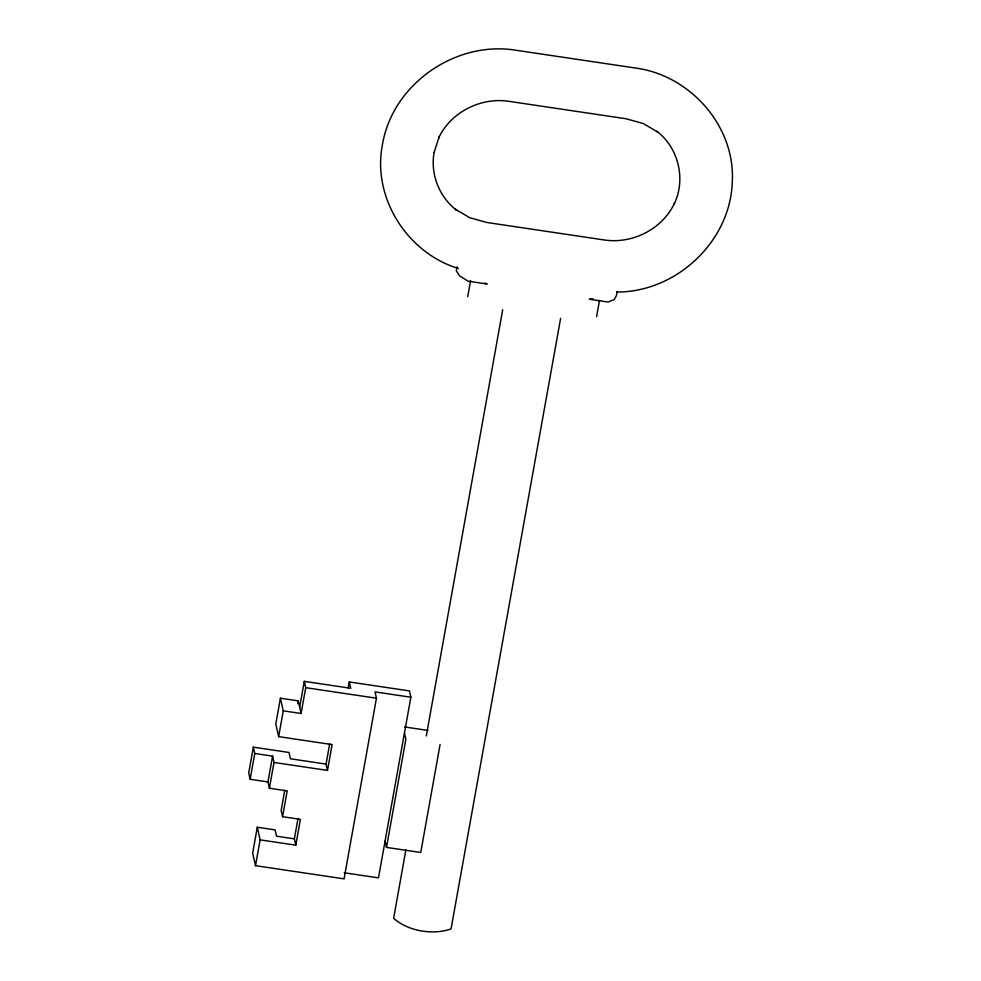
<?xml version="1.0" encoding="UTF-8"?>
<svg xmlns="http://www.w3.org/2000/svg" width="981" height="981" viewBox="0 0 981 981"><rect width="100%" height="100%" fill="white"/><g stroke="black" fill="none" stroke-linecap="round" stroke-linejoin="round"><path stroke-width="1.47" d="M253.343 747.166L254.766 753.482L272.595 756.13L274.018 762.445L327.495 770.404L326.072 764.089L290.413 758.779L288.99 752.464L253.343 747.166L248.72 772.967L250.143 779.282L267.96 781.943L269.395 788.246L287.212 790.907L282.589 816.707L300.419 819.368L295.796 845.168L260.137 839.871L257.292 827.241L275.121 829.889L276.544 836.204L294.374 838.853L295.796 845.168M250.143 779.282L254.766 753.482M257.292 827.241L252.669 853.041L255.514 865.671L344.073 878.853L376.446 698.202L375.024 691.887L410.867 697.221L378.482 877.872L344.147 872.759M280.419 698.202L283.264 710.833L301.093 713.481L298.249 700.851L280.419 698.202L275.796 724.003L278.641 736.633L332.118 744.591L327.495 770.404M267.96 781.943L272.595 756.13M255.514 865.671L260.137 839.871M269.395 788.246L274.018 762.445M278.641 736.633L283.264 710.833M297.734 703.72L298.249 700.851M284.76 790.33L281.167 810.392L282.589 816.707M299.671 707.166L304.294 681.366L350.732 688.27L349.31 681.967L409.433 690.906L410.867 697.221M301.093 713.481L305.716 687.681L304.294 681.366M294.374 838.853L297.966 818.779M326.072 764.089L329.665 744.015M348.23 687.988L349.31 681.967M457.011 266.832L456.3 270.83L459.549 275.759L468.035 281.191L487.189 284.036L484.859 283.055M467.716 296.691L470.61 280.566M440.101 744.432L420.739 852.489L386.502 847.4L405.864 739.343L404.442 733.028M405.876 849.951L393.639 918.277C407.924 931.177 433.001 935.359 451.052 928.909L560.617 318.359M426.306 735.958L502.689 309.738M596.607 316.544L599.501 300.431M617.159 291.431L616.436 295.502L614.229 299.585L608.061 302.025L589.409 299.254L592.99 298.776M616.718 292.019C676.068 292.326 730.428 241.633 732.28 181.939C735.505 126.328 690.244 75.316 635.737 68.069L516.165 50.276C455.76 40.282 392.474 83.986 382.431 144.722C371.958 197.635 407.336 253.098 458.446 268.487M305.716 687.681L376.446 698.202M404.491 726.933L428.01 730.428M385.079 841.085L386.502 847.4M434.117 152.423C430.169 173.821 439.096 196.691 456.263 209.983L455.368 209.223L469.727 217.708L486.968 222.503L603.278 239.818C631.654 244.563 662.187 229.493 674.487 203.251L673.996 204.342C686.197 179.793 678.68 147.849 656.841 131.295L657.736 132.055L643.377 123.581L626.136 118.775L509.826 101.46C481.463 96.714 450.917 111.797 438.617 138.027L439.108 136.948L434.117 152.423"/></g></svg>
